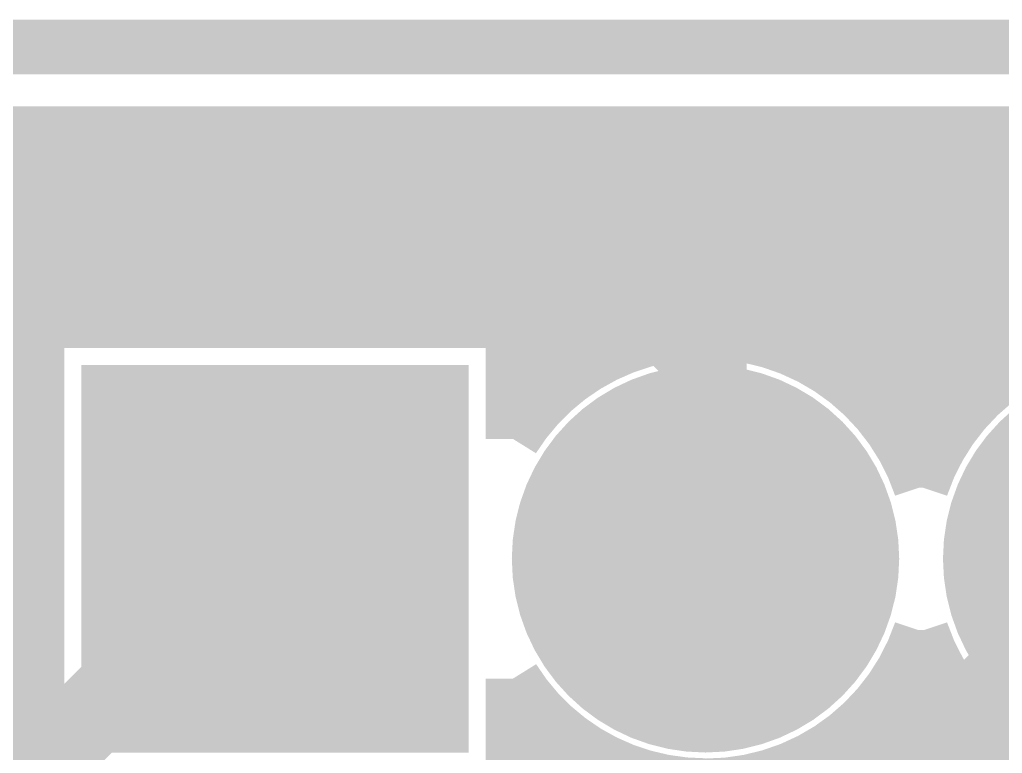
# Model space of a CAD drawing. Extents: x -72 to 72, y -47 to 50.
# Drawn here: x -15.155 to -10.593, y 46.722 to 50.127 of the extents above; entities that cross this region are included whole.
import ezdxf

# ---------------------------------------------------------------- set-up
doc = ezdxf.new("R2010")
doc.units = 0
doc.header["$MEASUREMENT"] = 0
doc.layers.get('0').update_dxf_attribs({"linetype": 'CONTINUOUS'})
for name, color, linetype in [('22-303-0_BOT', 7, 'CONTINUOUS'), ('22-303-0_DRD', 7, 'CONTINUOUS'), ('22-303-0_GND', 6, 'CONTINUOUS'), ('22-303-0_IN1', 4, 'CONTINUOUS'), ('22-303-0_IN2', 3, 'CONTINUOUS'), ('22-303-0_PWR', 5, 'CONTINUOUS'), ('22-303-0_SMB', 10, 'CONTINUOUS'), ('22-303-0_SMT', 14, 'CONTINUOUS'), ('22-303-0_SST', 13, 'CONTINUOUS'), ('22-303-0_TOP', 8, 'CONTINUOUS'), ('THRUHOLE_TAP', 7, 'CONTINUOUS')]:
    doc.layers.add(name, color=color, linetype=linetype)

# ---------------------------------------------------------------- blocks, each defined once
blk = doc.blocks.new('ROUND_20')
at = {"const_width": 0.7493}
blk.add_lwpolyline([(-0.37465, 0, 1), (0.37465, 0, 1)], format="xyb", close=True, dxfattribs=at)
blk = doc.blocks.new('SQUARE_21')
blk.add_solid([(0.8001, 0.8001), (0.8001, -0.8001), (-0.8001, 0.8001), (-0.8001, -0.8001)])
blk = doc.blocks.new('ROUND_70')
at = {"const_width": 0.89916}
blk.add_lwpolyline([(-0.44958, 0, 1), (0.44958, 0, 1)], format="xyb", close=True, dxfattribs=at)
blk = doc.blocks.new('SQUARE_71')
blk.add_solid([(0.89916, 0.89916), (0.89916, -0.89916), (-0.89916, 0.89916), (-0.89916, -0.89916)])
blk = doc.blocks.new('ROUND_89')
at = {"const_width": 0.89916}
blk.add_lwpolyline([(-0.44958, 0, 1), (0.44958, 0, 1)], format="xyb", close=True, dxfattribs=at)
blk = doc.blocks.new('SQUARE_90')
blk.add_solid([(0.89916, 0.89916), (0.89916, -0.89916), (-0.89916, 0.89916), (-0.89916, -0.89916)])
blk = doc.blocks.new('ROUND_98')
at = {"const_width": 0.44958}
blk.add_lwpolyline([(-0.22479, 0, 1), (0.22479, 0, 1)], format="xyb", close=True, dxfattribs=at)

msp = doc.modelspace()

# ---------------------------------------------------------------- linework, layer by layer
at = {"layer": '22-303-0_BOT'}
for points, const_width in [([(21.971, 49.403), (-21.209, 49.403)], 0.254), ([(-15.1892, 49.403), (-15.1892, 46.47184)], 0.254), ([(-14.9606, 49.403), (-14.9606, 48.7299)], 0.254), ([(-14.732, 49.403), (-14.732, 48.7299)], 0.254), ([(-14.5034, 49.403), (-14.5034, 48.7299)], 0.254), ([(-14.2748, 49.403), (-14.2748, 48.7299)], 0.254), ([(-14.0462, 49.403), (-14.0462, 48.7299)], 0.254), ([(-13.8176, 49.403), (-13.8176, 48.7299)], 0.254), ([(-13.589, 49.403), (-13.589, 48.7299)], 0.254), ([(-13.3604, 49.403), (-13.3604, 48.7299)], 0.254), ([(-13.1318, 49.403), (-13.1318, 48.7299)], 0.254), ([(-12.9032, 49.403), (-12.9032, 48.7299)], 0.254), ([(-12.6746, 49.403), (-12.6746, 48.40986)], 0.254), ([(-12.446, 49.403), (-12.446, 48.5648)], 0.254), ([(-12.2174, 49.403), (-12.2174, 48.64862)], 0.254), ([(-11.9888, 49.403), (-11.9888, 48.6791)], 0.254), ([(-11.7602, 49.403), (-11.7602, 48.65878)], 0.254), ([(-11.5316, 49.403), (-11.5316, 48.58258)], 0.254), ([(-11.303, 49.403), (-11.303, 48.44034)], 0.254), ([(-11.0744, 49.403), (-11.0744, 48.18126)], 0.254), ([(-10.8458, 49.403), (-10.8458, 48.21174)], 0.254), ([(-10.6172, 49.403), (-10.6172, 48.45812)], 0.254), ([(22.1488, 49.2252), (-21.3868, 49.2252)], 0.254), ([(22.3774, 48.9966), (-21.6154, 48.9966)], 0.254), ([(22.606, 48.768), (-21.844, 48.768)], 0.254), ([(-12.8651, 48.7299), (-15.0749, 48.7299), (-15.0749, 46.58614)], 0.254), ([(-12.8651, 48.7299), (-12.8651, 48.18126)], 0.254), ([(-15.0749, 48.5394), (-22.0726, 48.5394)], 0.254), ([(-12.49426, 48.5394), (-12.8651, 48.5394)], 0.254), ([(-10.49528, 48.5394), (-11.44524, 48.5394)], 0.254), ([(-15.0749, 48.3108), (-22.3012, 48.3108)], 0.254), ([(-12.77112, 48.3108), (-12.8651, 48.3108)], 0.254), ([(-10.7696, 48.3108), (-11.16838, 48.3108)], 0.254), ([(-15.0749, 48.0822), (-22.5298, 48.0822)], 0.254), ([(-10.91946, 48.0822), (-11.02106, 48.0822)], 0.254), ([(-15.0749, 47.8536), (-22.7584, 47.8536)], 0.254), ([(-9.9695, 47.625), (-10.033, 47.625), (-11.39698, 46.26102), (-14.69898, 46.26102), (-15.494, 45.466), (-15.494, 42.291)], 0.381), ([(-15.0749, 47.625), (-22.987, 47.625)], 0.254), ([(-15.0749, 47.3964), (-23.2156, 47.3964)], 0.254), ([(-15.0749, 47.1678), (-19.06016, 47.1678)], 0.254), ([(-15.0749, 46.9392), (-18.4912, 46.9392)], 0.254), ([(-15.0749, 46.7106), (-18.1102, 46.7106)], 0.254)]:
    msp.add_lwpolyline(points, dxfattribs=dict(at, const_width=const_width))
at = {"layer": '22-303-0_BOT', "const_width": 0.254}
for points in [[(-11.97102, 48.6791, 0.2591383), (-12.86604, 48.18184)], [(-10.97026, 47.95774, 0.3230331), (-11.97102, 48.6791)], [(-9.9695, 48.6791, 0.3230329), (-10.97026, 47.95774)]]:
    msp.add_lwpolyline(points, format="xyb", dxfattribs=at)
at = {"layer": '22-303-0_DRD', "const_width": 0.254}
for points in [[(-21.99894, 49.9999), (21.99894, 49.9999)], [(-13.97, 48.006), (-14.605, 47.371)], [(-13.335, 47.371), (-13.97, 48.006)], [(-11.97102, 48.006), (-12.60602, 47.371)], [(-11.33602, 47.371), (-11.97102, 48.006)], [(-9.9695, 48.006), (-10.6045, 47.371)], [(-14.605, 47.371), (-13.335, 47.371)], [(-12.60602, 47.371), (-11.33602, 47.371)], [(-10.6045, 47.371), (-9.3345, 47.371)]]:
    msp.add_lwpolyline(points, dxfattribs=at)
at = {"layer": '22-303-0_GND', "const_width": 0.254}
msp.add_lwpolyline([(-21.99894, 49.9999), (21.99894, 49.9999)], dxfattribs=at)
at = {"layer": '22-303-0_IN1', "const_width": 0.381}
msp.add_lwpolyline([(-20.066, 39.878), (-19.685, 40.259), (-18.034, 40.259), (-16.256, 42.037), (-16.256, 43.18), (-15.748, 43.688), (-15.748, 45.974), (-14.097, 47.625), (-13.97, 47.625)], dxfattribs=at)
at = {"layer": '22-303-0_IN2'}
for points, const_width in [([(21.971, 49.403), (-12.12596, 49.403)], 0.254), ([(-12.12596, 49.403), (-11.6205, 48.895)], 0.254), ([(-11.9888, 49.403), (-11.9888, 49.26584)], 0.254), ([(-11.7602, 49.403), (-11.7602, 49.03724)], 0.254), ([(-11.5316, 49.403), (-11.5316, 48.77562)], 0.254), ([(-11.303, 49.403), (-11.303, 48.44034)], 0.254), ([(-11.0744, 49.403), (-11.0744, 48.18126)], 0.254), ([(-10.8458, 49.403), (-10.8458, 48.21174)], 0.254), ([(-10.6172, 49.403), (-10.6172, 48.45812)], 0.254), ([(-18.796, 39.497), (-18.669, 39.37), (-18.161, 39.37), (-16.256, 41.275), (-16.256, 48.514), (-15.621, 49.149), (-12.573, 49.149), (-11.97102, 48.54702), (-11.97102, 47.625)], 0.381), ([(22.1488, 49.2252), (-11.94816, 49.2252)], 0.254), ([(22.3774, 48.9966), (-11.71956, 48.9966)], 0.254), ([(22.606, 48.768), (-11.52652, 48.768)], 0.254), ([(-15.0749, 48.6537), (-15.41526, 48.6537)], 0.254), ([(-15.1892, 48.6537), (-15.1892, 42.8117)], 0.254), ([(-15.0749, 48.6537), (-15.0749, 46.5201)], 0.254), ([(-15.0749, 48.5394), (-15.52956, 48.5394)], 0.254), ([(-10.49528, 48.5394), (-11.44524, 48.5394)], 0.254), ([(-15.0749, 48.3108), (-15.75816, 48.3108)], 0.254), ([(-10.7696, 48.3108), (-11.16838, 48.3108)], 0.254), ([(-15.0749, 48.0822), (-15.7607, 48.0822)], 0.254), ([(-10.91946, 48.0822), (-11.02106, 48.0822)], 0.254), ([(-15.0749, 47.8536), (-15.7607, 47.8536)], 0.254), ([(-15.0749, 47.625), (-15.7607, 47.625)], 0.254), ([(-15.0749, 47.3964), (-15.7607, 47.3964)], 0.254), ([(-15.0749, 47.1678), (-15.7607, 47.1678)], 0.254), ([(-10.91946, 47.1678), (-11.02106, 47.1678)], 0.254), ([(-12.8651, 47.06874), (-12.8651, 46.5201)], 0.254), ([(-11.0744, 47.06874), (-11.0744, 43.41368)], 0.254), ([(-10.8458, 47.03826), (-10.8458, 43.08094)], 0.254), ([(-15.0749, 46.9392), (-15.7607, 46.9392)], 0.254), ([(-12.77112, 46.9392), (-12.8651, 46.9392)], 0.254), ([(-10.7696, 46.9392), (-11.16838, 46.9392)], 0.254), ([(-12.6746, 46.84014), (-12.6746, 45.69968)], 0.254), ([(-11.303, 46.80966), (-11.303, 44.6659)], 0.254), ([(-10.6172, 46.79188), (-10.6172, 40.63746)], 0.254), ([(-15.0749, 46.7106), (-15.7607, 46.7106)], 0.254), ([(-12.49426, 46.7106), (-12.8651, 46.7106)], 0.254), ([(-12.446, 46.6852), (-12.446, 45.80382)], 0.254), ([(-10.49528, 46.7106), (-11.44524, 46.7106)], 0.254), ([(-11.5316, 46.66488), (-11.5316, 44.7802)], 0.254), ([(-12.2174, 46.59884), (-12.2174, 45.80636)], 0.254)]:
    msp.add_lwpolyline(points, dxfattribs=dict(at, const_width=const_width))
at = {"layer": '22-303-0_IN2', "const_width": 0.254}
for points in [[(-11.47572, 48.55464, 0.193973), (-11.61948, 48.89601)], [(-9.9695, 48.6791, 0.3230329), (-10.97026, 47.95774)], [(-10.97026, 47.95774, 0.192391), (-11.47512, 48.55576)], [(-11.97102, 46.5709, 0.3224026), (-10.97026, 47.28972)], [(-10.97026, 47.28972, 0.3224026), (-9.9695, 46.56836)], [(-12.8651, 47.06874, 0.2591382), (-11.97102, 46.572)]]:
    msp.add_lwpolyline(points, format="xyb", dxfattribs=at)
at = {"layer": '22-303-0_PWR', "const_width": 0.254}
msp.add_lwpolyline([(-21.99894, 49.9999), (21.99894, 49.9999)], dxfattribs=at)
at = {"layer": '22-303-0_SST', "const_width": 0.20066}
for points in [[(-6.37032, 49.62398), (-16.16964, 49.62398), (-16.16964, 46.0248), (-6.37032, 46.0248), (-6.37032, 49.62398)], [(-13.07084, 49.62398), (-13.1699, 49.62398), (-14.86916, 49.62398), (-13.97, 48.82388)], [(-14.70152, 49.62398), (-14.70152, 49.47412)], [(-14.52118, 49.62398), (-14.52118, 49.3141)], [(-14.34084, 49.62398), (-14.34084, 49.15408)], [(-14.1605, 49.62398), (-14.1605, 48.99406)], [(-13.9827, 49.62398), (-13.9827, 48.83404)], [(-13.07084, 49.62398), (-13.97, 48.82388)], [(-13.80236, 49.62398), (-13.80236, 48.97374)], [(-13.62202, 49.62398), (-13.62202, 49.13376)], [(-13.44168, 49.62398), (-13.44168, 49.29378)], [(-13.26388, 49.62398), (-13.26388, 49.4538)], [(-13.17498, 49.53254), (-14.76502, 49.53254)], [(-13.37564, 49.3522), (-14.56436, 49.3522)], [(-13.57884, 49.17186), (-14.36116, 49.17186)], [(-13.7795, 48.99406), (-14.15796, 48.99406)]]:
    msp.add_lwpolyline(points, dxfattribs=at)
at = {"layer": '22-303-0_TOP', "const_width": 0.254}
for points in [[(22.098, 49.276), (-21.336, 49.276), (-22.86, 47.752)], [(-15.1892, 49.276), (-15.1892, 44.85386)], [(-14.9606, 49.276), (-14.9606, 48.7299)], [(-14.732, 49.276), (-14.732, 48.7299)], [(-14.5034, 49.276), (-14.5034, 48.7299)], [(-14.2748, 49.276), (-14.2748, 48.7299)], [(-14.0462, 49.276), (-14.0462, 48.7299)], [(-13.8176, 49.276), (-13.8176, 48.7299)], [(-13.589, 49.276), (-13.589, 48.7299)], [(-13.3604, 49.276), (-13.3604, 48.7299)], [(-13.1318, 49.276), (-13.1318, 48.7299)], [(-12.9032, 49.276), (-12.9032, 48.7299)], [(-12.6746, 49.276), (-12.6746, 48.40986)], [(-12.446, 49.276), (-12.446, 48.5648)], [(-12.2174, 49.276), (-12.2174, 48.64862)], [(-11.9888, 49.276), (-11.9888, 48.6791)], [(-11.7602, 49.276), (-11.7602, 48.65878)], [(-11.5316, 49.276), (-11.5316, 48.58258)], [(-11.303, 49.276), (-11.303, 48.44034)], [(-11.0744, 49.276), (-11.0744, 48.18126)], [(-10.8458, 49.276), (-10.8458, 48.21174)], [(-10.6172, 49.276), (-10.6172, 48.45812)], [(22.1488, 49.2252), (-21.3868, 49.2252)], [(21.26742, 48.9966), (-21.6154, 48.9966)], [(20.96516, 48.768), (-21.844, 48.768)], [(-12.8651, 48.7299), (-15.0749, 48.7299), (-15.0749, 46.5201)], [(-12.8651, 48.7299), (-12.8651, 48.18126)], [(-15.0749, 48.5394), (-22.0726, 48.5394)], [(-12.49426, 48.5394), (-12.8651, 48.5394)], [(-10.49528, 48.5394), (-11.44524, 48.5394)], [(-15.0749, 48.3108), (-22.3012, 48.3108)], [(-12.77112, 48.3108), (-12.8651, 48.3108)], [(-10.7696, 48.3108), (-11.16838, 48.3108)], [(-15.0749, 48.0822), (-22.5298, 48.0822)], [(-10.91946, 48.0822), (-11.02106, 48.0822)], [(-15.0749, 47.8536), (-22.7584, 47.8536)], [(-15.0749, 47.625), (-22.86, 47.625)], [(-15.0749, 47.3964), (-22.86, 47.3964)], [(-15.0749, 47.1678), (-19.06016, 47.1678)], [(-10.91946, 47.1678), (-11.02106, 47.1678)], [(-12.8651, 47.06874), (-12.8651, 46.5201)], [(-11.0744, 47.06874), (-11.0744, 45.95876)], [(-10.8458, 47.03826), (-10.8458, 45.44822)], [(-15.0749, 46.9392), (-18.4912, 46.9392)], [(-12.77112, 46.9392), (-12.8651, 46.9392)], [(-10.7696, 46.9392), (-11.16838, 46.9392)], [(-12.6746, 46.84014), (-12.6746, 46.0248)], [(-11.303, 46.80966), (-11.303, 46.0248)], [(-10.6172, 46.79188), (-10.6172, 45.67682)], [(-15.0749, 46.7106), (-18.1102, 46.7106)], [(-12.49426, 46.7106), (-12.8651, 46.7106)], [(-12.446, 46.6852), (-12.446, 46.0248)], [(-10.49528, 46.7106), (-11.44524, 46.7106)], [(-11.5316, 46.66488), (-11.5316, 46.0248)], [(-12.2174, 46.59884), (-12.2174, 46.0248)]]:
    msp.add_lwpolyline(points, dxfattribs=at)
for points in [[(-11.97102, 48.6791, 0.2591383), (-12.86604, 48.18184)], [(-10.97026, 47.95774, 0.3230331), (-11.97102, 48.6791)], [(-9.9695, 48.6791, 0.3230329), (-10.97026, 47.95774)], [(-11.97102, 46.5709, 0.3224026), (-10.97026, 47.28972)], [(-10.97026, 47.28972, 0.3224026), (-9.9695, 46.56836)], [(-12.8651, 47.06874, 0.2591382), (-11.97102, 46.572)]]:
    msp.add_lwpolyline(points, format="xyb", dxfattribs=at)

# ---------------------------------------------------------------- block references
at = {"layer": '22-303-0_BOT'}
for name, p in [('SQUARE_21', (-13.97, 47.625)), ('ROUND_20', (-11.97102, 47.625)), ('ROUND_20', (-9.9695, 47.625))]:
    msp.add_blockref(name, p, dxfattribs=at)
at = {"layer": '22-303-0_GND'}
for name, p in [('SQUARE_71', (-13.97, 47.625)), ('ROUND_70', (-11.97102, 47.625)), ('ROUND_70', (-9.9695, 47.625))]:
    msp.add_blockref(name, p, dxfattribs=at)
at = {"layer": '22-303-0_IN1'}
for name, p in [('SQUARE_21', (-13.97, 47.625)), ('ROUND_20', (-11.97102, 47.625)), ('ROUND_20', (-9.9695, 47.625))]:
    msp.add_blockref(name, p, dxfattribs=at)
at = {"layer": '22-303-0_IN2'}
for name, p in [('SQUARE_21', (-13.97, 47.625)), ('ROUND_20', (-11.97102, 47.625)), ('ROUND_20', (-9.9695, 47.625))]:
    msp.add_blockref(name, p, dxfattribs=at)
at = {"layer": '22-303-0_PWR'}
for name, p in [('SQUARE_90', (-13.97, 47.625)), ('ROUND_89', (-11.97102, 47.625)), ('ROUND_89', (-9.9695, 47.625))]:
    msp.add_blockref(name, p, dxfattribs=at)
at = {"layer": '22-303-0_SMB'}
for name, p in [('SQUARE_21', (-13.97, 47.625)), ('ROUND_20', (-11.97102, 47.625)), ('ROUND_20', (-9.9695, 47.625))]:
    msp.add_blockref(name, p, dxfattribs=at)
at = {"layer": '22-303-0_SMT'}
for name, p in [('SQUARE_21', (-13.97, 47.625)), ('ROUND_20', (-11.97102, 47.625)), ('ROUND_20', (-9.9695, 47.625))]:
    msp.add_blockref(name, p, dxfattribs=at)
at = {"layer": '22-303-0_TOP'}
for name, p in [('SQUARE_21', (-13.97, 47.625)), ('ROUND_20', (-11.97102, 47.625)), ('ROUND_20', (-9.9695, 47.625))]:
    msp.add_blockref(name, p, dxfattribs=at)
at = {"layer": 'THRUHOLE_TAP'}
for p in [(-13.97, 47.625), (-11.97102, 47.625)]:
    msp.add_blockref('ROUND_98', p, dxfattribs=at)

doc.saveas('drawing.dxf')
